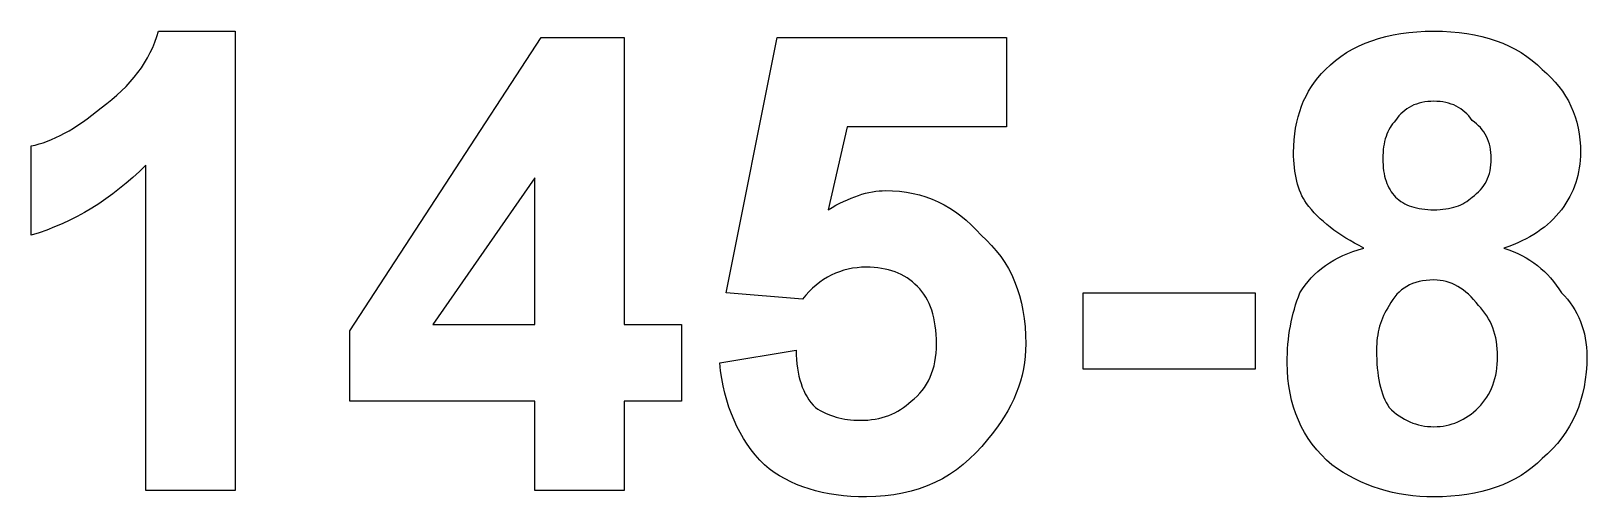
# Model space of a CAD drawing. Header units: metres. Extents: x 0 to 27, y 0 to 13.2.
# Drawn here: x 14.563 to 15.377, y 3.141 to 3.384 of the extents above; entities that cross this region are included whole.
import ezdxf

# ---------------------------------------------------------------- set-up
doc = ezdxf.new("R2010")
doc.units = ezdxf.units.M
doc.linetypes.add('AUSGEZOGEN', pattern=[0])
doc.layers.get('0').update_dxf_attribs({"linetype": 'AUSGEZOGEN'})

msp = doc.modelspace()

# ---------------------------------------------------------------- linework, layer by layer
for points in [[(14.66995, 3.144), (14.62328, 3.144), (14.62328, 3.144), (14.62328, 3.314), (14.62328, 3.314), (14.61992, 3.31073), (14.61992, 3.31073), (14.61651, 3.30759), (14.61651, 3.30759), (14.61305, 3.30458), (14.61305, 3.30458), (14.60953, 3.30171), (14.60953, 3.30171), (14.60596, 3.29896), (14.60596, 3.29896), (14.60234, 3.29634), (14.60234, 3.29634), (14.59867, 3.29385), (14.59867, 3.29385), (14.59495, 3.2915), (14.59495, 3.2915), (14.59117, 3.28927), (14.59117, 3.28927), (14.58734, 3.28717), (14.58734, 3.28717), (14.58346, 3.28521), (14.58346, 3.28521), (14.57953, 3.28337), (14.57953, 3.28337), (14.57555, 3.28167), (14.57555, 3.28167), (14.57151, 3.28009), (14.57151, 3.28009), (14.56742, 3.27865), (14.56742, 3.27865), (14.56328, 3.27733), (14.56328, 3.27733), (14.56328, 3.324), (14.56328, 3.324), (14.56538, 3.32447), (14.56538, 3.32447), (14.5675, 3.32504), (14.5675, 3.32504), (14.56965, 3.32572), (14.56965, 3.32572), (14.57182, 3.3265), (14.57182, 3.3265), (14.57402, 3.32738), (14.57402, 3.32738), (14.57625, 3.32837), (14.57625, 3.32837), (14.5785, 3.32947), (14.5785, 3.32947), (14.58078, 3.33066), (14.58078, 3.33066), (14.58309, 3.33197), (14.58309, 3.33197), (14.58542, 3.33337), (14.58542, 3.33337), (14.58777, 3.33488), (14.58777, 3.33488), (14.59016, 3.3365), (14.59016, 3.3365), (14.59256, 3.33822), (14.59256, 3.33822), (14.595, 3.34004), (14.595, 3.34004), (14.59746, 3.34197), (14.59746, 3.34197), (14.59995, 3.344), (14.59995, 3.344), (14.6028, 3.34611), (14.6028, 3.34611), (14.60552, 3.34827), (14.60552, 3.34827), (14.60811, 3.35048), (14.60811, 3.35048), (14.61057, 3.35275), (14.61057, 3.35275), (14.6129, 3.35507), (14.6129, 3.35507), (14.6151, 3.35743), (14.6151, 3.35743), (14.61717, 3.35986), (14.61717, 3.35986), (14.61911, 3.36233), (14.61911, 3.36233), (14.62092, 3.36486), (14.62092, 3.36486), (14.6226, 3.36743), (14.6226, 3.36743), (14.62415, 3.37007), (14.62415, 3.37007), (14.62557, 3.37275), (14.62557, 3.37275), (14.62686, 3.37548), (14.62686, 3.37548), (14.62802, 3.37827), (14.62802, 3.37827), (14.62905, 3.38111), (14.62905, 3.38111), (14.62995, 3.384), (14.62995, 3.384), (14.66995, 3.384), (14.66995, 3.384), (14.66995, 3.144)], [(15.25995, 3.27066), (15.25749, 3.27193), (15.25749, 3.27193), (15.2551, 3.27322), (15.2551, 3.27322), (15.2528, 3.27453), (15.2528, 3.27453), (15.25057, 3.27587), (15.25057, 3.27587), (15.24842, 3.27724), (15.24842, 3.27724), (15.24635, 3.27863), (15.24635, 3.27863), (15.24436, 3.28005), (15.24436, 3.28005), (15.24245, 3.2815), (15.24245, 3.2815), (15.24061, 3.28297), (15.24061, 3.28297), (15.23885, 3.28447), (15.23885, 3.28447), (15.23717, 3.28599), (15.23717, 3.28599), (15.23557, 3.28754), (15.23557, 3.28754), (15.23405, 3.28911), (15.23405, 3.28911), (15.2326, 3.29072), (15.2326, 3.29072), (15.23124, 3.29234), (15.23124, 3.29234), (15.22995, 3.294), (15.22995, 3.294), (15.22914, 3.29527), (15.22914, 3.29527), (15.22838, 3.2966), (15.22838, 3.2966), (15.22768, 3.29798), (15.22768, 3.29798), (15.22703, 3.29941), (15.22703, 3.29941), (15.22643, 3.3009), (15.22643, 3.3009), (15.22588, 3.30243), (15.22588, 3.30243), (15.22539, 3.30402), (15.22539, 3.30402), (15.22495, 3.30566), (15.22495, 3.30566), (15.22456, 3.30736), (15.22456, 3.30736), (15.22422, 3.3091), (15.22422, 3.3091), (15.22393, 3.3109), (15.22393, 3.3109), (15.2237, 3.31275), (15.2237, 3.31275), (15.22352, 3.31465), (15.22352, 3.31465), (15.22338, 3.3166), (15.22338, 3.3166), (15.22331, 3.31861), (15.22331, 3.31861), (15.22328, 3.32066), (15.22328, 3.32066), (15.22335, 3.32396), (15.22335, 3.32396), (15.22354, 3.32717), (15.22354, 3.32717), (15.22387, 3.33031), (15.22387, 3.33031), (15.22432, 3.33337), (15.22432, 3.33337), (15.22491, 3.33635), (15.22491, 3.33635), (15.22562, 3.33926), (15.22562, 3.33926), (15.22647, 3.34208), (15.22647, 3.34208), (15.22745, 3.34483), (15.22745, 3.34483), (15.22855, 3.3475), (15.22855, 3.3475), (15.22979, 3.35009), (15.22979, 3.35009), (15.23116, 3.3526), (15.23116, 3.3526), (15.23266, 3.35504), (15.23266, 3.35504), (15.23428, 3.3574), (15.23428, 3.3574), (15.23604, 3.35967), (15.23604, 3.35967), (15.23793, 3.36188), (15.23793, 3.36188), (15.23995, 3.364), (15.23995, 3.364), (15.24251, 3.36642), (15.24251, 3.36642), (15.24521, 3.36868), (15.24521, 3.36868), (15.24803, 3.37079), (15.24803, 3.37079), (15.25099, 3.37275), (15.25099, 3.37275), (15.25408, 3.37454), (15.25408, 3.37454), (15.25729, 3.37618), (15.25729, 3.37618), (15.26064, 3.37767), (15.26064, 3.37767), (15.26411, 3.379), (15.26411, 3.379), (15.26772, 3.38017), (15.26772, 3.38017), (15.27146, 3.38118), (15.27146, 3.38118), (15.27533, 3.38204), (15.27533, 3.38204), (15.27932, 3.38275), (15.27932, 3.38275), (15.28345, 3.38329), (15.28345, 3.38329), (15.28771, 3.38368), (15.28771, 3.38368), (15.2921, 3.38392), (15.2921, 3.38392), (15.29661, 3.384), (15.29661, 3.384), (15.30113, 3.38392), (15.30113, 3.38392), (15.30552, 3.38368), (15.30552, 3.38368), (15.30978, 3.38329), (15.30978, 3.38329), (15.31391, 3.38275), (15.31391, 3.38275), (15.3179, 3.38204), (15.3179, 3.38204), (15.32177, 3.38118), (15.32177, 3.38118), (15.32551, 3.38017), (15.32551, 3.38017), (15.32911, 3.379), (15.32911, 3.379), (15.33259, 3.37767), (15.33259, 3.37767), (15.33594, 3.37618), (15.33594, 3.37618), (15.33915, 3.37454), (15.33915, 3.37454), (15.34224, 3.37275), (15.34224, 3.37275), (15.34519, 3.37079), (15.34519, 3.37079), (15.34802, 3.36868), (15.34802, 3.36868), (15.35072, 3.36642), (15.35072, 3.36642), (15.35328, 3.364), (15.35328, 3.364), (15.3557, 3.36188), (15.3557, 3.36188), (15.35797, 3.35967), (15.35797, 3.35967), (15.36008, 3.3574), (15.36008, 3.3574), (15.36203, 3.35504), (15.36203, 3.35504), (15.36383, 3.3526), (15.36383, 3.3526), (15.36547, 3.35009), (15.36547, 3.35009), (15.36695, 3.3475), (15.36695, 3.3475), (15.36828, 3.34483), (15.36828, 3.34483), (15.36945, 3.34208), (15.36945, 3.34208), (15.37047, 3.33926), (15.37047, 3.33926), (15.37133, 3.33635), (15.37133, 3.33635), (15.37203, 3.33337), (15.37203, 3.33337), (15.37258, 3.33031), (15.37258, 3.33031), (15.37297, 3.32717), (15.37297, 3.32717), (15.3732, 3.32396), (15.3732, 3.32396), (15.37328, 3.32066), (15.37328, 3.32066), (15.37324, 3.31859), (15.37324, 3.31859), (15.37312, 3.31655), (15.37312, 3.31655), (15.37293, 3.31453), (15.37293, 3.31453), (15.37266, 3.31254), (15.37266, 3.31254), (15.3723, 3.31057), (15.3723, 3.31057), (15.37187, 3.30863), (15.37187, 3.30863), (15.37137, 3.30672), (15.37137, 3.30672), (15.37078, 3.30483), (15.37078, 3.30483), (15.37012, 3.30297), (15.37012, 3.30297), (15.36937, 3.30113), (15.36937, 3.30113), (15.36855, 3.29932), (15.36855, 3.29932), (15.36766, 3.29754), (15.36766, 3.29754), (15.36668, 3.29578), (15.36668, 3.29578), (15.36562, 3.29405), (15.36562, 3.29405), (15.36449, 3.29234), (15.36449, 3.29234), (15.36328, 3.29066), (15.36328, 3.29066), (15.36199, 3.28902), (15.36199, 3.28902), (15.36062, 3.28743), (15.36062, 3.28743), (15.35918, 3.2859), (15.35918, 3.2859), (15.35766, 3.28441), (15.35766, 3.28441), (15.35605, 3.28298), (15.35605, 3.28298), (15.35437, 3.2816), (15.35437, 3.2816), (15.35262, 3.28027), (15.35262, 3.28027), (15.35078, 3.279), (15.35078, 3.279), (15.34887, 3.27777), (15.34887, 3.27777), (15.34687, 3.2766), (15.34687, 3.2766), (15.3448, 3.27548), (15.3448, 3.27548), (15.34266, 3.27441), (15.34266, 3.27441), (15.34043, 3.2734), (15.34043, 3.2734), (15.33812, 3.27243), (15.33812, 3.27243), (15.33574, 3.27152), (15.33574, 3.27152), (15.33328, 3.27066), (15.33328, 3.27066), (15.33574, 3.26979), (15.33574, 3.26979), (15.33812, 3.26884), (15.33812, 3.26884), (15.34043, 3.26781), (15.34043, 3.26781), (15.34266, 3.26671), (15.34266, 3.26671), (15.3448, 3.26552), (15.3448, 3.26552), (15.34687, 3.26426), (15.34687, 3.26426), (15.34887, 3.26292), (15.34887, 3.26292), (15.35078, 3.2615), (15.35078, 3.2615), (15.35262, 3.26), (15.35262, 3.26), (15.35437, 3.25842), (15.35437, 3.25842), (15.35605, 3.25677), (15.35605, 3.25677), (15.35766, 3.25504), (15.35766, 3.25504), (15.35918, 3.25323), (15.35918, 3.25323), (15.36062, 3.25134), (15.36062, 3.25134), (15.36199, 3.24938), (15.36199, 3.24938), (15.36328, 3.24733), (15.36328, 3.24733), (15.3649, 3.24564), (15.3649, 3.24564), (15.36641, 3.24389), (15.36641, 3.24389), (15.36781, 3.2421), (15.36781, 3.2421), (15.36911, 3.24025), (15.36911, 3.24025), (15.37031, 3.23835), (15.37031, 3.23835), (15.37141, 3.23639), (15.37141, 3.23639), (15.3724, 3.23439), (15.3724, 3.23439), (15.37328, 3.23233), (15.37328, 3.23233), (15.37406, 3.23022), (15.37406, 3.23022), (15.37474, 3.22806), (15.37474, 3.22806), (15.37531, 3.22585), (15.37531, 3.22585), (15.37578, 3.22358), (15.37578, 3.22358), (15.37615, 3.22126), (15.37615, 3.22126), (15.37641, 3.21889), (15.37641, 3.21889), (15.37656, 3.21647), (15.37656, 3.21647), (15.37661, 3.214), (15.37661, 3.214), (15.37652, 3.20988), (15.37652, 3.20988), (15.37625, 3.20587), (15.37625, 3.20587), (15.37579, 3.20197), (15.37579, 3.20197), (15.37516, 3.19816), (15.37516, 3.19816), (15.37434, 3.19447), (15.37434, 3.19447), (15.37333, 3.19087), (15.37333, 3.19087), (15.37215, 3.18738), (15.37215, 3.18738), (15.37078, 3.184), (15.37078, 3.184), (15.36923, 3.18072), (15.36923, 3.18072), (15.3675, 3.17754), (15.3675, 3.17754), (15.36559, 3.17447), (15.36559, 3.17447), (15.36349, 3.1715), (15.36349, 3.1715), (15.36121, 3.16863), (15.36121, 3.16863), (15.35875, 3.16587), (15.35875, 3.16587), (15.35611, 3.16322), (15.35611, 3.16322), (15.35328, 3.16066), (15.35328, 3.16066), (15.35072, 3.15824), (15.35072, 3.15824), (15.34802, 3.15598), (15.34802, 3.15598), (15.34519, 3.15387), (15.34519, 3.15387), (15.34224, 3.15191), (15.34224, 3.15191), (15.33915, 3.15012), (15.33915, 3.15012), (15.33594, 3.14848), (15.33594, 3.14848), (15.33259, 3.14699), (15.33259, 3.14699), (15.32911, 3.14566), (15.32911, 3.14566), (15.32551, 3.14449), (15.32551, 3.14449), (15.32177, 3.14348), (15.32177, 3.14348), (15.3179, 3.14262), (15.3179, 3.14262), (15.31391, 3.14191), (15.31391, 3.14191), (15.30978, 3.14137), (15.30978, 3.14137), (15.30552, 3.14098), (15.30552, 3.14098), (15.30113, 3.14074), (15.30113, 3.14074), (15.29661, 3.14066), (15.29661, 3.14066), (15.29289, 3.14073), (15.29289, 3.14073), (15.28922, 3.14092), (15.28922, 3.14092), (15.2856, 3.14125), (15.2856, 3.14125), (15.28203, 3.14171), (15.28203, 3.14171), (15.27852, 3.14229), (15.27852, 3.14229), (15.27505, 3.14301), (15.27505, 3.14301), (15.27164, 3.14385), (15.27164, 3.14385), (15.26828, 3.14483), (15.26828, 3.14483), (15.26497, 3.14594), (15.26497, 3.14594), (15.26172, 3.14717), (15.26172, 3.14717), (15.25852, 3.14854), (15.25852, 3.14854), (15.25536, 3.15004), (15.25536, 3.15004), (15.25227, 3.15167), (15.25227, 3.15167), (15.24922, 3.15342), (15.24922, 3.15342), (15.24622, 3.15531), (15.24622, 3.15531), (15.24328, 3.15733), (15.24328, 3.15733), (15.24046, 3.15988), (15.24046, 3.15988), (15.23781, 3.16254), (15.23781, 3.16254), (15.23535, 3.1653), (15.23535, 3.1653), (15.23307, 3.16816), (15.23307, 3.16816), (15.23098, 3.17113), (15.23098, 3.17113), (15.22906, 3.17421), (15.22906, 3.17421), (15.22733, 3.17738), (15.22733, 3.17738), (15.22578, 3.18066), (15.22578, 3.18066), (15.22441, 3.18405), (15.22441, 3.18405), (15.22323, 3.18754), (15.22323, 3.18754), (15.22223, 3.19113), (15.22223, 3.19113), (15.22141, 3.19483), (15.22141, 3.19483), (15.22077, 3.19863), (15.22077, 3.19863), (15.22031, 3.20254), (15.22031, 3.20254), (15.22004, 3.20655), (15.22004, 3.20655), (15.21995, 3.21066), (15.21995, 3.21066), (15.21997, 3.21315), (15.21997, 3.21315), (15.22005, 3.21561), (15.22005, 3.21561), (15.22018, 3.21805), (15.22018, 3.21805), (15.22036, 3.22046), (15.22036, 3.22046), (15.2206, 3.22284), (15.2206, 3.22284), (15.22088, 3.2252), (15.22088, 3.2252), (15.22122, 3.22753), (15.22122, 3.22753), (15.22161, 3.22983), (15.22161, 3.22983), (15.22206, 3.23211), (15.22206, 3.23211), (15.22255, 3.23436), (15.22255, 3.23436), (15.2231, 3.23659), (15.2231, 3.23659), (15.2237, 3.23879), (15.2237, 3.23879), (15.22435, 3.24096), (15.22435, 3.24096), (15.22505, 3.24311), (15.22505, 3.24311), (15.22581, 3.24523), (15.22581, 3.24523), (15.22661, 3.24733), (15.22661, 3.24733), (15.22792, 3.24938), (15.22792, 3.24938), (15.22932, 3.25134), (15.22932, 3.25134), (15.23083, 3.25323), (15.23083, 3.25323), (15.23245, 3.25504), (15.23245, 3.25504), (15.23417, 3.25677), (15.23417, 3.25677), (15.23599, 3.25842), (15.23599, 3.25842), (15.23792, 3.26), (15.23792, 3.26), (15.23995, 3.2615), (15.23995, 3.2615), (15.24208, 3.26292), (15.24208, 3.26292), (15.24432, 3.26426), (15.24432, 3.26426), (15.24667, 3.26552), (15.24667, 3.26552), (15.24911, 3.26671), (15.24911, 3.26671), (15.25167, 3.26781), (15.25167, 3.26781), (15.25432, 3.26884), (15.25432, 3.26884), (15.25708, 3.26979), (15.25708, 3.26979), (15.25995, 3.27066), (15.25995, 3.27066), (15.25995, 3.27066)], [(14.82661, 3.144), (14.82661, 3.19066), (14.82661, 3.19066), (14.72995, 3.19066), (14.72995, 3.19066), (14.72995, 3.22733), (14.72995, 3.22733), (14.82995, 3.38066), (14.82995, 3.38066), (14.87328, 3.38066), (14.87328, 3.38066), (14.87328, 3.23066), (14.87328, 3.23066), (14.90328, 3.23066), (14.90328, 3.23066), (14.90328, 3.19066), (14.90328, 3.19066), (14.87328, 3.19066), (14.87328, 3.19066), (14.87328, 3.144), (14.87328, 3.144), (14.82661, 3.144)], [(14.92328, 3.21066), (14.96328, 3.21733), (14.96328, 3.21733), (14.96332, 3.21487), (14.96332, 3.21487), (14.96344, 3.21249), (14.96344, 3.21249), (14.96363, 3.21018), (14.96363, 3.21018), (14.96391, 3.20796), (14.96391, 3.20796), (14.96426, 3.20581), (14.96426, 3.20581), (14.96469, 3.20374), (14.96469, 3.20374), (14.96519, 3.20174), (14.96519, 3.20174), (14.96578, 3.19983), (14.96578, 3.19983), (14.96644, 3.19799), (14.96644, 3.19799), (14.96719, 3.19624), (14.96719, 3.19624), (14.96801, 3.19456), (14.96801, 3.19456), (14.96891, 3.19296), (14.96891, 3.19296), (14.96988, 3.19143), (14.96988, 3.19143), (14.97094, 3.18999), (14.97094, 3.18999), (14.97207, 3.18862), (14.97207, 3.18862), (14.97328, 3.18733), (14.97328, 3.18733), (14.97454, 3.18652), (14.97454, 3.18652), (14.97583, 3.18577), (14.97583, 3.18577), (14.97715, 3.18507), (14.97715, 3.18507), (14.97849, 3.18441), (14.97849, 3.18441), (14.97986, 3.18382), (14.97986, 3.18382), (14.98125, 3.18327), (14.98125, 3.18327), (14.98267, 3.18277), (14.98267, 3.18277), (14.98411, 3.18233), (14.98411, 3.18233), (14.98559, 3.18194), (14.98559, 3.18194), (14.98708, 3.1816), (14.98708, 3.1816), (14.98861, 3.18132), (14.98861, 3.18132), (14.99016, 3.18108), (14.99016, 3.18108), (14.99173, 3.1809), (14.99173, 3.1809), (14.99333, 3.18077), (14.99333, 3.18077), (14.99496, 3.18069), (14.99496, 3.18069), (14.99661, 3.18066), (14.99661, 3.18066), (14.99867, 3.1807), (14.99867, 3.1807), (15.00068, 3.18082), (15.00068, 3.18082), (15.00263, 3.18102), (15.00263, 3.18102), (15.00453, 3.18129), (15.00453, 3.18129), (15.00638, 3.18164), (15.00638, 3.18164), (15.00818, 3.18207), (15.00818, 3.18207), (15.00992, 3.18258), (15.00992, 3.18258), (15.01161, 3.18316), (15.01161, 3.18316), (15.01325, 3.18383), (15.01325, 3.18383), (15.01484, 3.18457), (15.01484, 3.18457), (15.01638, 3.18539), (15.01638, 3.18539), (15.01786, 3.18629), (15.01786, 3.18629), (15.0193, 3.18727), (15.0193, 3.18727), (15.02068, 3.18832), (15.02068, 3.18832), (15.022, 3.18945), (15.022, 3.18945), (15.02328, 3.19066), (15.02328, 3.19066), (15.0249, 3.19195), (15.0249, 3.19195), (15.02641, 3.19332), (15.02641, 3.19332), (15.02781, 3.19477), (15.02781, 3.19477), (15.02911, 3.19629), (15.02911, 3.19629), (15.03031, 3.19789), (15.03031, 3.19789), (15.03141, 3.19957), (15.03141, 3.19957), (15.0324, 3.20133), (15.0324, 3.20133), (15.03328, 3.20316), (15.03328, 3.20316), (15.03406, 3.20508), (15.03406, 3.20508), (15.03474, 3.20707), (15.03474, 3.20707), (15.03531, 3.20914), (15.03531, 3.20914), (15.03578, 3.21129), (15.03578, 3.21129), (15.03615, 3.21352), (15.03615, 3.21352), (15.03641, 3.21582), (15.03641, 3.21582), (15.03656, 3.2182), (15.03656, 3.2182), (15.03661, 3.22066), (15.03661, 3.22066), (15.03658, 3.22313), (15.03658, 3.22313), (15.03646, 3.22551), (15.03646, 3.22551), (15.03626, 3.22781), (15.03626, 3.22781), (15.03599, 3.23004), (15.03599, 3.23004), (15.03564, 3.23219), (15.03564, 3.23219), (15.03521, 3.23426), (15.03521, 3.23426), (15.0347, 3.23625), (15.0347, 3.23625), (15.03411, 3.23816), (15.03411, 3.23816), (15.03345, 3.24), (15.03345, 3.24), (15.03271, 3.24176), (15.03271, 3.24176), (15.03189, 3.24344), (15.03189, 3.24344), (15.03099, 3.24504), (15.03099, 3.24504), (15.03001, 3.24656), (15.03001, 3.24656), (15.02896, 3.24801), (15.02896, 3.24801), (15.02783, 3.24938), (15.02783, 3.24938), (15.02661, 3.25066), (15.02661, 3.25066), (15.02534, 3.25188), (15.02534, 3.25188), (15.02401, 3.25301), (15.02401, 3.25301), (15.02263, 3.25406), (15.02263, 3.25406), (15.0212, 3.25504), (15.0212, 3.25504), (15.01971, 3.25594), (15.01971, 3.25594), (15.01818, 3.25676), (15.01818, 3.25676), (15.01659, 3.2575), (15.01659, 3.2575), (15.01495, 3.25816), (15.01495, 3.25816), (15.01325, 3.25875), (15.01325, 3.25875), (15.01151, 3.25926), (15.01151, 3.25926), (15.00971, 3.25969), (15.00971, 3.25969), (15.00786, 3.26004), (15.00786, 3.26004), (15.00596, 3.26031), (15.00596, 3.26031), (15.00401, 3.26051), (15.00401, 3.26051), (15.002, 3.26063), (15.002, 3.26063), (14.99995, 3.26066), (14.99995, 3.26066), (14.99747, 3.2606), (14.99747, 3.2606), (14.99505, 3.2604), (14.99505, 3.2604), (14.99268, 3.26008), (14.99268, 3.26008), (14.99036, 3.25962), (14.99036, 3.25962), (14.9881, 3.25904), (14.9881, 3.25904), (14.98588, 3.25832), (14.98588, 3.25832), (14.98372, 3.25747), (14.98372, 3.25747), (14.98161, 3.2565), (14.98161, 3.2565), (14.97956, 3.25539), (14.97956, 3.25539), (14.97755, 3.25415), (14.97755, 3.25415), (14.9756, 3.25279), (14.9756, 3.25279), (14.9737, 3.25129), (14.9737, 3.25129), (14.97185, 3.24966), (14.97185, 3.24966), (14.97005, 3.2479), (14.97005, 3.2479), (14.96831, 3.24602), (14.96831, 3.24602), (14.96661, 3.244), (14.96661, 3.244), (14.92661, 3.24733), (14.92661, 3.24733), (14.95328, 3.38066), (14.95328, 3.38066), (15.07328, 3.38066), (15.07328, 3.38066), (15.07328, 3.334), (15.07328, 3.334), (14.98995, 3.334), (14.98995, 3.334), (14.97995, 3.29066), (14.97995, 3.29066), (14.98202, 3.29188), (14.98202, 3.29188), (14.98406, 3.29301), (14.98406, 3.29301), (14.98608, 3.29406), (14.98608, 3.29406), (14.98807, 3.29504), (14.98807, 3.29504), (14.99004, 3.29594), (14.99004, 3.29594), (14.99198, 3.29676), (14.99198, 3.29676), (14.99389, 3.2975), (14.99389, 3.2975), (14.99578, 3.29816), (14.99578, 3.29816), (14.99764, 3.29875), (14.99764, 3.29875), (14.99948, 3.29926), (14.99948, 3.29926), (15.00129, 3.29969), (15.00129, 3.29969), (15.00307, 3.30004), (15.00307, 3.30004), (15.00483, 3.30031), (15.00483, 3.30031), (15.00656, 3.30051), (15.00656, 3.30051), (15.00827, 3.30063), (15.00827, 3.30063), (15.00995, 3.30066), (15.00995, 3.30066), (15.01366, 3.30057), (15.01366, 3.30057), (15.01729, 3.3003), (15.01729, 3.3003), (15.02085, 3.29984), (15.02085, 3.29984), (15.02432, 3.29921), (15.02432, 3.29921), (15.02772, 3.29839), (15.02772, 3.29839), (15.03104, 3.29738), (15.03104, 3.29738), (15.03428, 3.2962), (15.03428, 3.2962), (15.03745, 3.29483), (15.03745, 3.29483), (15.04053, 3.29328), (15.04053, 3.29328), (15.04354, 3.29155), (15.04354, 3.29155), (15.04647, 3.28964), (15.04647, 3.28964), (15.04932, 3.28754), (15.04932, 3.28754), (15.0521, 3.28526), (15.0521, 3.28526), (15.05479, 3.2828), (15.05479, 3.2828), (15.05741, 3.28016), (15.05741, 3.28016), (15.05995, 3.27733), (15.05995, 3.27733), (15.06277, 3.27477), (15.06277, 3.27477), (15.06542, 3.27207), (15.06542, 3.27207), (15.06788, 3.26924), (15.06788, 3.26924), (15.07016, 3.26629), (15.07016, 3.26629), (15.07225, 3.2632), (15.07225, 3.2632), (15.07417, 3.25999), (15.07417, 3.25999), (15.0759, 3.25664), (15.0759, 3.25664), (15.07745, 3.25316), (15.07745, 3.25316), (15.07881, 3.24956), (15.07881, 3.24956), (15.08, 3.24582), (15.08, 3.24582), (15.081, 3.24195), (15.081, 3.24195), (15.08182, 3.23796), (15.08182, 3.23796), (15.08246, 3.23383), (15.08246, 3.23383), (15.08292, 3.22957), (15.08292, 3.22957), (15.08319, 3.22518), (15.08319, 3.22518), (15.08328, 3.22066), (15.08328, 3.22066), (15.0832, 3.21734), (15.0832, 3.21734), (15.08297, 3.21405), (15.08297, 3.21405), (15.08258, 3.21078), (15.08258, 3.21078), (15.08203, 3.20754), (15.08203, 3.20754), (15.08133, 3.20432), (15.08133, 3.20432), (15.08047, 3.20113), (15.08047, 3.20113), (15.07945, 3.19797), (15.07945, 3.19797), (15.07828, 3.19483), (15.07828, 3.19483), (15.07695, 3.19172), (15.07695, 3.19172), (15.07547, 3.18863), (15.07547, 3.18863), (15.07383, 3.18557), (15.07383, 3.18557), (15.07203, 3.18254), (15.07203, 3.18254), (15.07008, 3.17953), (15.07008, 3.17953), (15.06797, 3.17655), (15.06797, 3.17655), (15.0657, 3.17359), (15.0657, 3.17359), (15.06328, 3.17066), (15.06328, 3.17066), (15.0603, 3.16703), (15.0603, 3.16703), (15.05719, 3.16363), (15.05719, 3.16363), (15.05394, 3.16047), (15.05394, 3.16047), (15.05057, 3.15754), (15.05057, 3.15754), (15.04707, 3.15484), (15.04707, 3.15484), (15.04344, 3.15238), (15.04344, 3.15238), (15.03967, 3.15016), (15.03967, 3.15016), (15.03578, 3.14816), (15.03578, 3.14816), (15.03176, 3.14641), (15.03176, 3.14641), (15.0276, 3.14488), (15.0276, 3.14488), (15.02332, 3.14359), (15.02332, 3.14359), (15.01891, 3.14254), (15.01891, 3.14254), (15.01436, 3.14172), (15.01436, 3.14172), (15.00969, 3.14113), (15.00969, 3.14113), (15.00488, 3.14078), (15.00488, 3.14078), (14.99995, 3.14066), (14.99995, 3.14066), (14.99583, 3.14073), (14.99583, 3.14073), (14.99182, 3.14092), (14.99182, 3.14092), (14.98792, 3.14125), (14.98792, 3.14125), (14.98411, 3.14171), (14.98411, 3.14171), (14.98042, 3.14229), (14.98042, 3.14229), (14.97682, 3.14301), (14.97682, 3.14301), (14.97333, 3.14385), (14.97333, 3.14385), (14.96995, 3.14483), (14.96995, 3.14483), (14.96667, 3.14594), (14.96667, 3.14594), (14.96349, 3.14717), (14.96349, 3.14717), (14.96042, 3.14854), (14.96042, 3.14854), (14.95745, 3.15004), (14.95745, 3.15004), (14.95458, 3.15167), (14.95458, 3.15167), (14.95182, 3.15342), (14.95182, 3.15342), (14.94917, 3.15531), (14.94917, 3.15531), (14.94661, 3.15733), (14.94661, 3.15733), (14.94418, 3.15988), (14.94418, 3.15988), (14.94187, 3.16254), (14.94187, 3.16254), (14.9397, 3.1653), (14.9397, 3.1653), (14.93766, 3.16816), (14.93766, 3.16816), (14.93574, 3.17113), (14.93574, 3.17113), (14.93396, 3.17421), (14.93396, 3.17421), (14.9323, 3.17738), (14.9323, 3.17738), (14.93078, 3.18066), (14.93078, 3.18066), (14.92939, 3.18405), (14.92939, 3.18405), (14.92812, 3.18754), (14.92812, 3.18754), (14.92699, 3.19113), (14.92699, 3.19113), (14.92599, 3.19483), (14.92599, 3.19483), (14.92512, 3.19863), (14.92512, 3.19863), (14.92437, 3.20254), (14.92437, 3.20254), (14.92376, 3.20655), (14.92376, 3.20655), (14.92328, 3.21066), (14.92328, 3.21066), (14.92328, 3.21066)], [(15.26995, 3.31733), (15.26997, 3.31569), (15.26997, 3.31569), (15.27005, 3.3141), (15.27005, 3.3141), (15.27018, 3.31257), (15.27018, 3.31257), (15.27036, 3.31108), (15.27036, 3.31108), (15.2706, 3.30965), (15.2706, 3.30965), (15.27088, 3.30827), (15.27088, 3.30827), (15.27122, 3.30694), (15.27122, 3.30694), (15.27161, 3.30566), (15.27161, 3.30566), (15.27206, 3.30444), (15.27206, 3.30444), (15.27255, 3.30327), (15.27255, 3.30327), (15.2731, 3.30215), (15.2731, 3.30215), (15.2737, 3.30108), (15.2737, 3.30108), (15.27435, 3.30007), (15.27435, 3.30007), (15.27505, 3.2991), (15.27505, 3.2991), (15.27581, 3.29819), (15.27581, 3.29819), (15.27661, 3.29733), (15.27661, 3.29733), (15.27747, 3.29652), (15.27747, 3.29652), (15.27838, 3.29577), (15.27838, 3.29577), (15.27935, 3.29507), (15.27935, 3.29507), (15.28036, 3.29441), (15.28036, 3.29441), (15.28143, 3.29382), (15.28143, 3.29382), (15.28255, 3.29327), (15.28255, 3.29327), (15.28372, 3.29277), (15.28372, 3.29277), (15.28495, 3.29233), (15.28495, 3.29233), (15.28622, 3.29194), (15.28622, 3.29194), (15.28755, 3.2916), (15.28755, 3.2916), (15.28893, 3.29132), (15.28893, 3.29132), (15.29036, 3.29108), (15.29036, 3.29108), (15.29185, 3.2909), (15.29185, 3.2909), (15.29338, 3.29077), (15.29338, 3.29077), (15.29497, 3.29069), (15.29497, 3.29069), (15.29661, 3.29066), (15.29661, 3.29066), (15.29825, 3.29069), (15.29825, 3.29069), (15.29984, 3.29077), (15.29984, 3.29077), (15.30138, 3.2909), (15.30138, 3.2909), (15.30286, 3.29108), (15.30286, 3.29108), (15.3043, 3.29132), (15.3043, 3.29132), (15.30568, 3.2916), (15.30568, 3.2916), (15.307, 3.29194), (15.307, 3.29194), (15.30828, 3.29233), (15.30828, 3.29233), (15.3095, 3.29277), (15.3095, 3.29277), (15.31068, 3.29327), (15.31068, 3.29327), (15.3118, 3.29382), (15.3118, 3.29382), (15.31286, 3.29441), (15.31286, 3.29441), (15.31388, 3.29507), (15.31388, 3.29507), (15.31484, 3.29577), (15.31484, 3.29577), (15.31575, 3.29652), (15.31575, 3.29652), (15.31661, 3.29733), (15.31661, 3.29733), (15.31783, 3.29819), (15.31783, 3.29819), (15.31896, 3.2991), (15.31896, 3.2991), (15.32001, 3.30007), (15.32001, 3.30007), (15.32099, 3.30108), (15.32099, 3.30108), (15.32189, 3.30215), (15.32189, 3.30215), (15.32271, 3.30327), (15.32271, 3.30327), (15.32345, 3.30444), (15.32345, 3.30444), (15.32411, 3.30566), (15.32411, 3.30566), (15.3247, 3.30694), (15.3247, 3.30694), (15.32521, 3.30827), (15.32521, 3.30827), (15.32564, 3.30965), (15.32564, 3.30965), (15.32599, 3.31108), (15.32599, 3.31108), (15.32626, 3.31257), (15.32626, 3.31257), (15.32646, 3.3141), (15.32646, 3.3141), (15.32658, 3.31569), (15.32658, 3.31569), (15.32661, 3.31733), (15.32661, 3.31733), (15.32658, 3.31897), (15.32658, 3.31897), (15.32646, 3.32056), (15.32646, 3.32056), (15.32626, 3.3221), (15.32626, 3.3221), (15.32599, 3.32358), (15.32599, 3.32358), (15.32564, 3.32501), (15.32564, 3.32501), (15.32521, 3.32639), (15.32521, 3.32639), (15.3247, 3.32772), (15.3247, 3.32772), (15.32411, 3.329), (15.32411, 3.329), (15.32345, 3.33022), (15.32345, 3.33022), (15.32271, 3.33139), (15.32271, 3.33139), (15.32189, 3.33251), (15.32189, 3.33251), (15.32099, 3.33358), (15.32099, 3.33358), (15.32001, 3.3346), (15.32001, 3.3346), (15.31896, 3.33556), (15.31896, 3.33556), (15.31783, 3.33647), (15.31783, 3.33647), (15.31661, 3.33733), (15.31661, 3.33733), (15.31575, 3.33854), (15.31575, 3.33854), (15.31484, 3.33967), (15.31484, 3.33967), (15.31388, 3.34073), (15.31388, 3.34073), (15.31286, 3.34171), (15.31286, 3.34171), (15.3118, 3.3426), (15.3118, 3.3426), (15.31068, 3.34342), (15.31068, 3.34342), (15.3095, 3.34417), (15.3095, 3.34417), (15.30828, 3.34483), (15.30828, 3.34483), (15.307, 3.34542), (15.307, 3.34542), (15.30568, 3.34592), (15.30568, 3.34592), (15.3043, 3.34635), (15.3043, 3.34635), (15.30286, 3.34671), (15.30286, 3.34671), (15.30138, 3.34698), (15.30138, 3.34698), (15.29984, 3.34717), (15.29984, 3.34717), (15.29825, 3.34729), (15.29825, 3.34729), (15.29661, 3.34733), (15.29661, 3.34733), (15.29497, 3.34729), (15.29497, 3.34729), (15.29338, 3.34717), (15.29338, 3.34717), (15.29185, 3.34698), (15.29185, 3.34698), (15.29036, 3.34671), (15.29036, 3.34671), (15.28893, 3.34635), (15.28893, 3.34635), (15.28755, 3.34592), (15.28755, 3.34592), (15.28622, 3.34542), (15.28622, 3.34542), (15.28495, 3.34483), (15.28495, 3.34483), (15.28372, 3.34417), (15.28372, 3.34417), (15.28255, 3.34342), (15.28255, 3.34342), (15.28143, 3.3426), (15.28143, 3.3426), (15.28036, 3.34171), (15.28036, 3.34171), (15.27935, 3.34073), (15.27935, 3.34073), (15.27838, 3.33967), (15.27838, 3.33967), (15.27747, 3.33854), (15.27747, 3.33854), (15.27661, 3.33733), (15.27661, 3.33733), (15.27581, 3.33647), (15.27581, 3.33647), (15.27505, 3.33556), (15.27505, 3.33556), (15.27435, 3.3346), (15.27435, 3.3346), (15.2737, 3.33358), (15.2737, 3.33358), (15.2731, 3.33251), (15.2731, 3.33251), (15.27255, 3.33139), (15.27255, 3.33139), (15.27206, 3.33022), (15.27206, 3.33022), (15.27161, 3.329), (15.27161, 3.329), (15.27122, 3.32772), (15.27122, 3.32772), (15.27088, 3.32639), (15.27088, 3.32639), (15.2706, 3.32501), (15.2706, 3.32501), (15.27036, 3.32358), (15.27036, 3.32358), (15.27018, 3.3221), (15.27018, 3.3221), (15.27005, 3.32056), (15.27005, 3.32056), (15.26997, 3.31897), (15.26997, 3.31897), (15.26995, 3.31733), (15.26995, 3.31733), (15.26995, 3.31733)], [(14.82661, 3.23066), (14.82661, 3.30733), (14.82661, 3.30733), (14.77328, 3.23066), (14.77328, 3.23066), (14.82661, 3.23066)], [(15.26661, 3.21733), (15.26664, 3.21487), (15.26664, 3.21487), (15.26672, 3.21249), (15.26672, 3.21249), (15.26685, 3.21018), (15.26685, 3.21018), (15.26703, 3.20796), (15.26703, 3.20796), (15.26727, 3.20581), (15.26727, 3.20581), (15.26755, 3.20374), (15.26755, 3.20374), (15.26789, 3.20174), (15.26789, 3.20174), (15.26828, 3.19983), (15.26828, 3.19983), (15.26872, 3.19799), (15.26872, 3.19799), (15.26922, 3.19624), (15.26922, 3.19624), (15.26977, 3.19456), (15.26977, 3.19456), (15.27036, 3.19296), (15.27036, 3.19296), (15.27102, 3.19143), (15.27102, 3.19143), (15.27172, 3.18999), (15.27172, 3.18999), (15.27247, 3.18862), (15.27247, 3.18862), (15.27328, 3.18733), (15.27328, 3.18733), (15.27454, 3.18612), (15.27454, 3.18612), (15.27583, 3.18499), (15.27583, 3.18499), (15.27715, 3.18393), (15.27715, 3.18393), (15.27849, 3.18296), (15.27849, 3.18296), (15.27986, 3.18206), (15.27986, 3.18206), (15.28125, 3.18124), (15.28125, 3.18124), (15.28267, 3.18049), (15.28267, 3.18049), (15.28411, 3.17983), (15.28411, 3.17983), (15.28559, 3.17924), (15.28559, 3.17924), (15.28708, 3.17874), (15.28708, 3.17874), (15.28861, 3.17831), (15.28861, 3.17831), (15.29016, 3.17796), (15.29016, 3.17796), (15.29173, 3.17768), (15.29173, 3.17768), (15.29333, 3.17749), (15.29333, 3.17749), (15.29496, 3.17737), (15.29496, 3.17737), (15.29661, 3.17733), (15.29661, 3.17733), (15.29827, 3.17737), (15.29827, 3.17737), (15.2999, 3.17749), (15.2999, 3.17749), (15.3015, 3.17768), (15.3015, 3.17768), (15.30307, 3.17796), (15.30307, 3.17796), (15.30462, 3.17831), (15.30462, 3.17831), (15.30615, 3.17874), (15.30615, 3.17874), (15.30764, 3.17924), (15.30764, 3.17924), (15.30911, 3.17983), (15.30911, 3.17983), (15.31056, 3.18049), (15.31056, 3.18049), (15.31198, 3.18124), (15.31198, 3.18124), (15.31337, 3.18206), (15.31337, 3.18206), (15.31474, 3.18296), (15.31474, 3.18296), (15.31608, 3.18393), (15.31608, 3.18393), (15.3174, 3.18499), (15.3174, 3.18499), (15.31868, 3.18612), (15.31868, 3.18612), (15.31995, 3.18733), (15.31995, 3.18733), (15.32116, 3.18861), (15.32116, 3.18861), (15.32229, 3.18993), (15.32229, 3.18993), (15.32335, 3.19132), (15.32335, 3.19132), (15.32432, 3.19275), (15.32432, 3.19275), (15.32522, 3.19423), (15.32522, 3.19423), (15.32604, 3.19577), (15.32604, 3.19577), (15.32678, 3.19736), (15.32678, 3.19736), (15.32745, 3.199), (15.32745, 3.199), (15.32803, 3.20069), (15.32803, 3.20069), (15.32854, 3.20243), (15.32854, 3.20243), (15.32897, 3.20423), (15.32897, 3.20423), (15.32932, 3.20608), (15.32932, 3.20608), (15.3296, 3.20798), (15.3296, 3.20798), (15.32979, 3.20993), (15.32979, 3.20993), (15.32991, 3.21194), (15.32991, 3.21194), (15.32995, 3.214), (15.32995, 3.214), (15.32991, 3.21605), (15.32991, 3.21605), (15.32979, 3.21806), (15.32979, 3.21806), (15.3296, 3.22001), (15.3296, 3.22001), (15.32932, 3.22191), (15.32932, 3.22191), (15.32897, 3.22376), (15.32897, 3.22376), (15.32854, 3.22556), (15.32854, 3.22556), (15.32803, 3.2273), (15.32803, 3.2273), (15.32745, 3.229), (15.32745, 3.229), (15.32678, 3.23064), (15.32678, 3.23064), (15.32604, 3.23223), (15.32604, 3.23223), (15.32522, 3.23376), (15.32522, 3.23376), (15.32432, 3.23525), (15.32432, 3.23525), (15.32335, 3.23668), (15.32335, 3.23668), (15.32229, 3.23806), (15.32229, 3.23806), (15.32116, 3.23939), (15.32116, 3.23939), (15.31995, 3.24066), (15.31995, 3.24066), (15.31868, 3.24228), (15.31868, 3.24228), (15.3174, 3.24379), (15.3174, 3.24379), (15.31608, 3.2452), (15.31608, 3.2452), (15.31474, 3.2465), (15.31474, 3.2465), (15.31337, 3.2477), (15.31337, 3.2477), (15.31198, 3.24879), (15.31198, 3.24879), (15.31056, 3.24978), (15.31056, 3.24978), (15.30911, 3.25066), (15.30911, 3.25066), (15.30764, 3.25145), (15.30764, 3.25145), (15.30615, 3.25212), (15.30615, 3.25212), (15.30462, 3.2527), (15.30462, 3.2527), (15.30307, 3.25316), (15.30307, 3.25316), (15.3015, 3.25353), (15.3015, 3.25353), (15.2999, 3.25379), (15.2999, 3.25379), (15.29827, 3.25395), (15.29827, 3.25395), (15.29661, 3.254), (15.29661, 3.254), (15.29457, 3.25395), (15.29457, 3.25395), (15.2926, 3.25379), (15.2926, 3.25379), (15.29072, 3.25353), (15.29072, 3.25353), (15.28891, 3.25316), (15.28891, 3.25316), (15.28717, 3.2527), (15.28717, 3.2527), (15.28552, 3.25212), (15.28552, 3.25212), (15.28394, 3.25145), (15.28394, 3.25145), (15.28245, 3.25066), (15.28245, 3.25066), (15.28103, 3.24978), (15.28103, 3.24978), (15.27969, 3.24879), (15.27969, 3.24879), (15.27842, 3.2477), (15.27842, 3.2477), (15.27724, 3.2465), (15.27724, 3.2465), (15.27613, 3.2452), (15.27613, 3.2452), (15.2751, 3.24379), (15.2751, 3.24379), (15.27415, 3.24228), (15.27415, 3.24228), (15.27328, 3.24066), (15.27328, 3.24066), (15.27247, 3.2394), (15.27247, 3.2394), (15.27172, 3.23811), (15.27172, 3.23811), (15.27102, 3.2368), (15.27102, 3.2368), (15.27036, 3.23546), (15.27036, 3.23546), (15.26977, 3.23409), (15.26977, 3.23409), (15.26922, 3.2327), (15.26922, 3.2327), (15.26872, 3.23128), (15.26872, 3.23128), (15.26828, 3.22983), (15.26828, 3.22983), (15.26789, 3.22836), (15.26789, 3.22836), (15.26755, 3.22686), (15.26755, 3.22686), (15.26727, 3.22534), (15.26727, 3.22534), (15.26703, 3.22379), (15.26703, 3.22379), (15.26685, 3.22221), (15.26685, 3.22221), (15.26672, 3.22061), (15.26672, 3.22061), (15.26664, 3.21898), (15.26664, 3.21898), (15.26661, 3.21733), (15.26661, 3.21733), (15.26661, 3.21733)], [(15.11328, 3.20733), (15.11328, 3.24733), (15.11328, 3.24733), (15.20328, 3.24733), (15.20328, 3.24733), (15.20328, 3.20733), (15.20328, 3.20733), (15.11328, 3.20733)]]:
    msp.add_lwpolyline(points)

doc.saveas('drawing.dxf')
